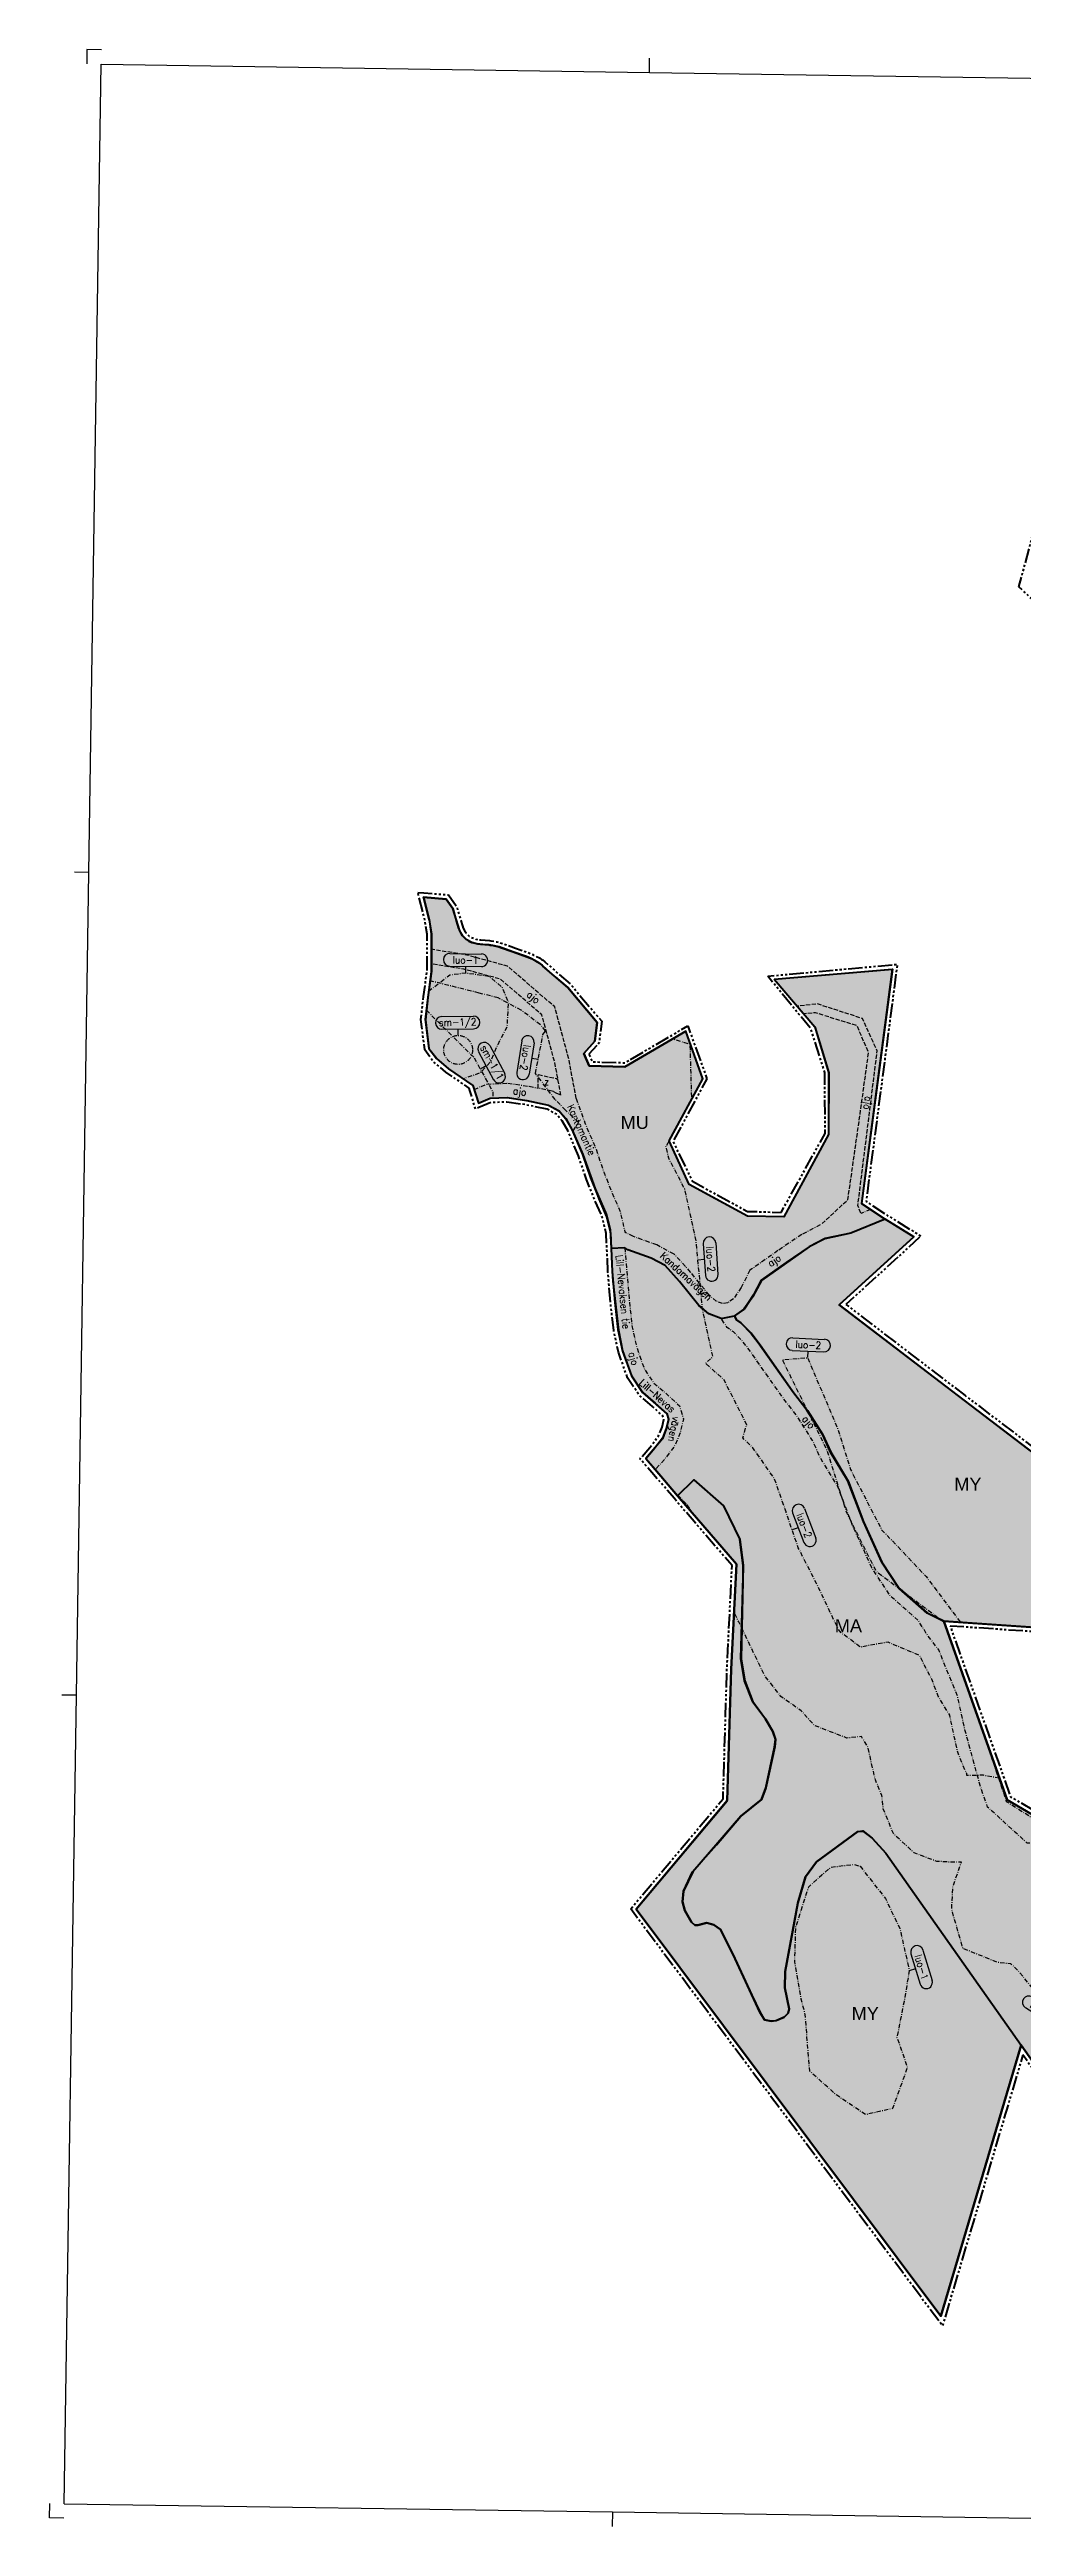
# Model space of a CAD drawing. Header units: metres. Extents: x 25522382 to 25525137, y 6684921 to 6686673.
# Drawn here: x 25522382 to 25523056, y 6684957 to 6686673 of the extents above; entities that cross this region are included whole.
import ezdxf
from ezdxf.enums import TextEntityAlignment as Align

# ---------------------------------------------------------------- set-up
doc = ezdxf.new("R2010")
doc.units = ezdxf.units.M
doc.header["$MEASUREMENT"] = 0
for name, pattern in [('AK_KAAVA-ALUE_3M', [20.5, 10, -1.5, 1.5, -1.5, 1.5, -1.5, 1.5, -1.5]), ('AK_OHJEELLINEN_RAJA', [4, 3, -1]), ('AK_RAKENNUSALA', [5.4, 3, -1, 0.4, -1])]:
    doc.linetypes.add(name, pattern=pattern)
for name, color, linetype, true_color in [('078_MA', 7, 'Continuous', 0xf5ec5a), ('079_MU', 7, 'Continuous', 0xa9dc92), ('080_MY', 7, 'Continuous', 0xa9dc92)]:
    doc.layers.add(name, color=color, linetype=linetype, true_color=true_color)
for name, color, linetype, lineweight in [('084_Kort_raja', 7, 'Continuous', 50), ('AK_KAAVA-ALUE_3M', 1, 'AK_KAAVA-ALUE_3M', 50), ('AK_KORTTELINRAJA', 250, 'Continuous', 40)]:
    doc.layers.add(name, color=color, linetype=linetype, lineweight=lineweight)
for name, color, linetype in [('AK_KAAVAMERKINTA', 250, 'Continuous'), ('AK_KADUNNIMI', 250, 'Continuous'), ('AK_OHJEELLINEN_RAJA', 250, 'AK_OHJEELLINEN_RAJA'), ('AK_OSA-ALUEEN_RAJA', 250, 'AK_RAKENNUSALA'), ('AK_RAAMI', 250, 'Continuous'), ('AK_RAAMI_TAITTOMERKKI', 3, 'Continuous'), ('AK_TONTINRAJA', 250, 'Continuous'), ('ALUEPLIN_MA', 7, 'Continuous'), ('ALUEPLIN_MU', 7, 'Continuous'), ('ALUEPLIN_MY', 7, 'Continuous'), ('täyttöMA', 7, 'Continuous'), ('täyttöMU', 7, 'Continuous')]:
    doc.layers.add(name, color=color, linetype=linetype)
doc.styles.add('a2000', font='arial.ttf')
doc.styles.add('ROMANS', font='ROMANS.shx', dxfattribs={"width": 0.9})

# ---------------------------------------------------------------- blocks, each defined once
blk = doc.blocks.new('RAAMI_5C6B')
at = {"layer": 'AK_RAAMI'}
for p, q in [((8.56, 564.89), (12.8, 844.84)), ((12.8, 844.84), (202.77, 841.96)), ((202.77, 841.96), (397.73, 839.01)), ((4.24, 279.95), (8.56, 564.89)), ((0, 0), (4.24, 279.95)), ((0, 0), (189.96, -2.88)), ((189.96, -2.88), (384.93, -5.83))]:
    blk.add_line(p, q, dxfattribs=at)
at = {"layer": 'AK_RAAMI_TAITTOMERKKI'}
for p, q in [((202.77, 841.96), (202.84, 846.96)), ((8.56, 564.89), (3.56, 564.97)), ((4.24, 279.95), (-0.76, 280.02)), ((189.96, -2.88), (189.89, -7.88))]:
    blk.add_line(p, q, dxfattribs=at)
for points in [[(12.88, 849.84), (7.88, 849.92), (7.8, 844.92)], [(-0.08, -5), (-5.07, -4.92), (-5, 0.08)]]:
    blk.add_lwpolyline(points, dxfattribs=at)
blk = doc.blocks.new('KAAVALUE_luo-1_E926')
for p, q in [((-11, 13.2), (11, 13.2)), ((-11, 4.5), (11, 4.5)), ((0, 4.5), (0, 0))]:
    blk.add_line(p, q)
for centre, start, end in [((-11, 8.9), 90, 270), ((11, 8.9), 270, 90)]:
    blk.add_arc(centre, 4.37, start, end)
at = {"style": 'ROMANS', "width": 0.9}
blk.add_attdef('KAAVA_TUNNUS', text='', height=5, dxfattribs=at).set_placement((0, 8.9), align=Align.MIDDLE)
blk = doc.blocks.new('KAAVALUE_luo-2')
at = {"layer": 'AK_KAAVAMERKINTA'}
for p, q in [((0, 0), (0, -4.5)), ((-11, -4.5), (11, -4.5)), ((-11, -13.2), (11, -13.2))]:
    blk.add_line(p, q, dxfattribs=at)
for centre, start, end in [((-11, -8.9), 90, 270), ((11, -8.9), 270, 90)]:
    blk.add_arc(centre, 4.37, start, end, dxfattribs=at)
at = {"layer": 'AK_KAAVAMERKINTA', "style": 'ROMANS', "width": 0.9}
blk.add_attdef('KAAVA_TUNNUS', text='', height=5, dxfattribs=at).set_placement((0, -8.9), align=Align.MIDDLE)
blk = doc.blocks.new('KAAVALUE_sm2-1_A199F')
for p, q in [((-1.2, 11.8), (9.2, -7.6)), ((4, 2.1), (0, 0)), ((6.5, 16), (16.9, -3.4))]:
    blk.add_line(p, q)
for centre, start, end in [((2.6, 13.9), 28.2398, 208.2398), ((13, -5.5), 208.2398, 28.2398)]:
    blk.add_arc(centre, 4.37, start, end)
at = {"style": 'ROMANS', "oblique": 360, "width": 0.9}
blk.add_attdef('KAAVA_TUNNUS', text='', height=5, rotation=299.108, dxfattribs=at).set_placement((7.8, 4.2), align=Align.MIDDLE)
blk = doc.blocks.new('KAAVALUE_sm2-2_A19B1')
for p, q in [((-11.2, 13.1), (10.8, 13.4)), ((-11.1, 4.4), (10.9, 4.6)), ((-0.1, 4.5), (0, 0))]:
    blk.add_line(p, q)
for centre, start, end in [((-11.1, 8.7), 90.6714, 270.6714), ((10.9, 9), 270.6714, 90.6714)]:
    blk.add_arc(centre, 4.37, start, end)
at = {"style": 'ROMANS', "oblique": 0, "width": 0.9}
blk.add_attdef('KAAVA_TUNNUS', text='', height=5, rotation=1.5396, dxfattribs=at).set_placement((-0.1, 8.9), align=Align.MIDDLE)
blk = doc.blocks.new('KT')
at = {"linetype": 'Continuous', "style": 'a2000', "width": 0.8, "flags": 1}
blk.add_attdef('ALA', (-0.7, -2.9), '', height=3, dxfattribs=at)
at = {"color": 0, "linetype": 'Continuous', "style": 'a2000'}
blk.add_attdef('KT', (-0.6, 0), '', height=6, dxfattribs=at)

msp = doc.modelspace()

# ---------------------------------------------------------------- hatches: boundary and pattern name
at = {"layer": 'täyttöMA', "true_color": 0xf5ec5a}
h = msp.add_hatch(color=41, dxfattribs=at)
h.dxf.hatch_style = 2
h.paths.add_polyline_path([(25522860.7, 6685558), (25522862.3, 6685614.4), (25522862.2, 6685622.5), (25522860.1, 6685640.6), (25522848.7, 6685663.9), (25522828.1, 6685681.8), (25522816.9, 6685670.8), (25522801.3, 6685688.9), (25522794.8, 6685696.5), (25522800, 6685702.4), (25522806.3, 6685710.8), (25522809, 6685717.4), (25522810.5, 6685723.7), (25522809.4, 6685727.7), (25522801.4, 6685734.9), (25522792.7, 6685742.4), (25522784.9, 6685753.8), (25522778.8, 6685771), (25522775.5, 6685785.9), (25522773.4, 6685804.6), (25522771.6, 6685826.1), (25522770.9, 6685842.1), (25522780.2, 6685842.5), (25522782.3, 6685841.2), (25522798.5, 6685835.3), (25522808.2, 6685830.2), (25522818.3, 6685819.2), (25522831.6, 6685802.6), (25522838.6, 6685796.8), (25522847, 6685793.6), (25522856.2, 6685795.4), (25522857.6, 6685792.7), (25522860.8, 6685790.5), (25522867.8, 6685783.4), (25522874.1, 6685775.1), (25522881.7, 6685764.2), (25522896.8, 6685742.9), (25522906.5, 6685730.1), (25522917.5, 6685713), (25522923.1, 6685700.5), (25522934.9, 6685681.1), (25522945.7, 6685652.9), (25522958.4, 6685624.8), (25522970.5, 6685606.6), (25522989.9, 6685589.6), (25523001.3, 6685583.9), (25523045.2, 6685460.3), (25523199.5, 6685369.6), (25523238.1, 6685320.2), (25523107.1, 6685216.3), (25523055, 6685290.2), (25522961.2, 6685423.3), (25522951.6, 6685433.6), (25522945.2, 6685438.7), (25522941.7, 6685438.2), (25522913.1, 6685417.3), (25522905.5, 6685406.8), (25522900.2, 6685388.8), (25522891.4, 6685341.4), (25522891.2, 6685330), (25522894.3, 6685315.4), (25522893.5, 6685312.4), (25522890.7, 6685309.7), (25522885, 6685307.2), (25522881.6, 6685306.9), (25522877.1, 6685307.8), (25522873.8, 6685313.2), (25522855.3, 6685353.1), (25522846.5, 6685370.5), (25522842, 6685373.7), (25522837, 6685375), (25522830.8, 6685373.3), (25522828.9, 6685373.3), (25522826.5, 6685375.4), (25522821.8, 6685383.5), (25522820.2, 6685389.5), (25522820.9, 6685396.9), (25522827.1, 6685410.4), (25522843.8, 6685429), (25522860.7, 6685448.9), (25522875, 6685460.4), (25522878, 6685468.5), (25522884.1, 6685496.7), (25522884.8, 6685502.2), (25522882.9, 6685507.6), (25522877.7, 6685516.1), (25522869, 6685528), (25522863.3, 6685542.7)])
at = {"layer": 'täyttöMU', "true_color": 0xa9dc92}
h = msp.add_hatch(color=81, dxfattribs=at)
h.dxf.hatch_style = 2
h.paths.add_polyline_path([(25522724.3, 6685942.1), (25522712.2, 6685944.6), (25522698.7, 6685946.6), (25522686.9, 6685946.1), (25522678.8, 6685942.8), (25522675.8, 6685952.3), (25522674.9, 6685955), (25522658.1, 6685966.6), (25522649.8, 6685973.6), (25522644.6, 6685980.7), (25522642, 6686000.7), (25522643.8, 6686016.2), (25522645.4, 6686027.5), (25522646.3, 6686034.1), (25522646.3, 6686039.2), (25522646.4, 6686049.3), (25522646.3, 6686059.9), (25522644.8, 6686069.6), (25522640.8, 6686085.3), (25522656.5, 6686084.1), (25522661.1, 6686077.6), (25522663.7, 6686068.4), (25522664.9, 6686064.5), (25522665.6, 6686062.7), (25522666.5, 6686060.9), (25522667.6, 6686059.2), (25522667.8, 6686058.9), (25522669.2, 6686057.4), (25522670.7, 6686056.1), (25522672.3, 6686055), (25522674.4, 6686054.1), (25522676.3, 6686053.5), (25522678.3, 6686053.1), (25522680.2, 6686052.8), (25522686.2, 6686052.3), (25522687, 6686052.2), (25522689, 6686051.9), (25522691, 6686051.5), (25522692.9, 6686051), (25522694.8, 6686050.4), (25522702.3, 6686047.7), (25522702.9, 6686047.5), (25522712.3, 6686044.2), (25522714.2, 6686043.4), (25522716, 6686042.6), (25522717.8, 6686041.7), (25522719.5, 6686040.7), (25522721.2, 6686039.6), (25522721.4, 6686039.4), (25522723, 6686038.2), (25522726.1, 6686035.6), (25522732, 6686030.3), (25522740.7, 6686022.9), (25522761.2, 6685998.6), (25522759.5, 6685985.6), (25522751.9, 6685977.2), (25522752, 6685977), (25522755.7, 6685968.5), (25522732.9, 6685959.8), (25522732.5, 6685950), (25522727.4, 6685941.4)])
h = msp.add_hatch(color=81, dxfattribs=at)
h.dxf.hatch_style = 2
h.paths.add_polyline_path([(25522727.4, 6685941.4), (25522730, 6685945.7), (25522732.5, 6685950), (25522732.9, 6685959.8), (25522755.7, 6685968.5), (25522780.2, 6685967.8), (25522822.5, 6685992.7), (25522834.4, 6685959.7), (25522811, 6685916.7), (25522824.9, 6685886.4), (25522843.2, 6685876.4), (25522865.2, 6685864.5), (25522890.6, 6685864.1), (25522921.5, 6685921), (25522921.4, 6685963.9), (25522911.9, 6685995.6), (25522883.9, 6686028.7), (25522965.6, 6686035.5), (25522944.3, 6685873.2), (25522960.8, 6685862.5), (25522937, 6685852.6), (25522918.9, 6685848.9), (25522908, 6685843.2), (25522874.8, 6685820.1), (25522869.1, 6685808.7), (25522862.7, 6685800.1), (25522856.2, 6685795.4), (25522847, 6685793.6), (25522838.5, 6685796.9), (25522831.5, 6685802.8), (25522818.2, 6685819.4), (25522808.1, 6685830.2), (25522798, 6685835.5), (25522782.1, 6685841.2), (25522780.2, 6685842.5), (25522770.9, 6685842.1), (25522770.3, 6685854.9), (25522767.7, 6685865.3), (25522761.3, 6685879.2), (25522756.6, 6685890.9), (25522751, 6685907.7), (25522744.3, 6685923.4), (25522739.4, 6685932.2), (25522734.5, 6685937.6)])
h = msp.add_hatch(color=81, dxfattribs=at)
h.dxf.hatch_style = 2
h.paths.add_polyline_path([(25523548.5, 6685610.4), (25523538.2, 6685573.5), (25523501.1, 6685531.9), (25523322.6, 6685535.4), (25523323.4, 6685583.1), (25523295.8, 6685593.2), (25523286.4, 6685601), (25523281.8, 6685599.7), (25523270.8, 6685584.9), (25523256.7, 6685582.1), (25523242.3, 6685544.8), (25523195.3, 6685563), (25523160.1, 6685592.7), (25523148.5, 6685629.6), (25523148.9, 6685661.8), (25523168.3, 6685687.4), (25523226.9, 6685714.1), (25523222.3, 6685739.3), (25523186.3, 6685736.3), (25523155.9, 6685748), (25523128.8, 6685775.2), (25523137.3, 6685804.2), (25523189, 6685847.2), (25523181.7, 6685854.3), (25523093.6, 6685780.5), (25523136.5, 6685726.2), (25523090.8, 6685679.5), (25522928.8, 6685803.1), (25522980.6, 6685850.2), (25522960.8, 6685862.4), (25522937, 6685852.6), (25522918.9, 6685848.8), (25522908.1, 6685843.2), (25522874.9, 6685820), (25522869, 6685808.9), (25522862.8, 6685800.1), (25522856.3, 6685795.4), (25522857.7, 6685792.6), (25522860.8, 6685790.5), (25522867.9, 6685783.3), (25522872.7, 6685776.9), (25522897.2, 6685742.4), (25522906.9, 6685729.8), (25522917.2, 6685713.5), (25522923, 6685700.9), (25522935.1, 6685680.9), (25522945.7, 6685652.7), (25522958.5, 6685624.9), (25522970.3, 6685606.9), (25522970.8, 6685606.3), (25522989.9, 6685589.7), (25523001.4, 6685583.9), (25523165.7, 6685572.6), (25523384.6, 6685460.8), (25523543.9, 6685450.9), (25523548.5, 6685610.4)])
h = msp.add_hatch(color=81, dxfattribs=at)
h.dxf.hatch_style = 2
h.paths.add_polyline_path([(25522894.3, 6685315.4), (25522891.2, 6685330), (25522891.4, 6685341.4), (25522900.2, 6685388.8), (25522905.5, 6685406.8), (25522913.1, 6685417.3), (25522941.7, 6685438.2), (25522945.2, 6685438.7), (25522951.6, 6685433.6), (25522961.2, 6685423.3), (25523055, 6685290.2), (25522999.2, 6685102.5), (25522788.2, 6685384.5), (25522851.3, 6685459.6), (25522854.1, 6685550.7), (25522857.7, 6685623.5), (25522816.9, 6685670.8), (25522828.1, 6685681.8), (25522848.7, 6685663.9), (25522860.1, 6685640.6), (25522862.2, 6685622.5), (25522862.3, 6685614.4), (25522860.7, 6685558), (25522863.3, 6685542.7), (25522869, 6685528), (25522877.7, 6685516.1), (25522882.9, 6685507.6), (25522884.8, 6685502.2), (25522884.1, 6685496.7), (25522878, 6685468.5), (25522875, 6685460.4), (25522860.7, 6685448.9), (25522843.8, 6685429), (25522827.1, 6685410.4), (25522820.9, 6685396.9), (25522820.2, 6685389.5), (25522821.8, 6685383.5), (25522826.5, 6685375.4), (25522828.9, 6685373.3), (25522830.8, 6685373.3), (25522837, 6685375), (25522842, 6685373.7), (25522846.5, 6685370.5), (25522855.3, 6685353.1), (25522873.8, 6685313.2), (25522877.1, 6685307.8), (25522881.6, 6685306.9), (25522885, 6685307.2), (25522890.7, 6685309.7), (25522893.5, 6685312.4)])

# ---------------------------------------------------------------- linework, layer by layer
at = {"layer": '084_Kort_raja'}
for points in [[(25522883.9, 6686028.7), (25522912, 6685995.6), (25522921.6, 6685963.8), (25522921.5, 6685921), (25522890.6, 6685864.1), (25522865.2, 6685864.5), (25522824.9, 6685886.3), (25522811, 6685916.7), (25522834.4, 6685959.7), (25522822.5, 6685992.7), (25522780.2, 6685967.8), (25522755.7, 6685968.5), (25522751.9, 6685977.2), (25522759.5, 6685985.6), (25522761.2, 6685998.6), (25522740.7, 6686022.9), (25522723.6, 6686037.7), (25522721.3, 6686039.5), (25522719.6, 6686040.7), (25522715.3, 6686042.9), (25522712.2, 6686044.3), (25522702.7, 6686047.6), (25522693.3, 6686050.9), (25522688.9, 6686051.9), (25522686.3, 6686052.4), (25522681.9, 6686052.6), (25522677.8, 6686053.1), (25522674.4, 6686054.1), (25522670.4, 6686056.2), (25522667.9, 6686058.6), (25522665.9, 6686062.2), (25522661.1, 6686077.6), (25522656.5, 6686084.1), (25522640.9, 6686085.3), (25522644.8, 6686069.9), (25522646.2, 6686060.1), (25522646.2, 6686033.8), (25522643.8, 6686015.9), (25522642.1, 6686000.5), (25522644.6, 6685980.7), (25522650, 6685973.6), (25522658.2, 6685966.5), (25522674.9, 6685955), (25522678.9, 6685942.8), (25522686.9, 6685946.1), (25522699, 6685946.6), (25522712.3, 6685944.6), (25522727.5, 6685941.4), (25522734.5, 6685937.5), (25522739.4, 6685932.2), (25522744, 6685923.5), (25522751.2, 6685907.1), (25522759.8, 6685883.5), (25522767.5, 6685865.3), (25522770.2, 6685855), (25522770.9, 6685842.1), (25522771.4, 6685831.2), (25522771.5, 6685826.3), (25522772.1, 6685819.5), (25522775.9, 6685785.4), (25522778.8, 6685771.1), (25522784.9, 6685753.8), (25522792.6, 6685742.4), (25522809.5, 6685727.6), (25522810.5, 6685723.8), (25522808.9, 6685717.1), (25522806.4, 6685710.3), (25522794.8, 6685696.6), (25522816.9, 6685670.8), (25522857.7, 6685623.5), (25522854.1, 6685550.7), (25522851.3, 6685459.7), (25522788.2, 6685384.5), (25522999.3, 6685102.5), (25523055, 6685290.3), (25523107.1, 6685216.3)], [(25522883.9, 6686028.7), (25522965.6, 6686035.5), (25522944.3, 6685873.2), (25522960.7, 6685862.5)], [(25523090.8, 6685679.5), (25522928.8, 6685803.1), (25522980.6, 6685850.2), (25522960.8, 6685862.4), (25522937, 6685852.6), (25522918.9, 6685848.8), (25522908.1, 6685843.2), (25522874.9, 6685820), (25522869, 6685808.9), (25522862.8, 6685800.1), (25522856.3, 6685795.4), (25522857.7, 6685792.6), (25522860.8, 6685790.5), (25522867.9, 6685783.3), (25522872.7, 6685776.9), (25522897.2, 6685742.4), (25522906.9, 6685729.8), (25522917.2, 6685713.5), (25522923, 6685700.9), (25522935.1, 6685680.9), (25522945.7, 6685652.7), (25522958.5, 6685624.9), (25522970.3, 6685606.9), (25522970.8, 6685606.3), (25522989.9, 6685589.7), (25523001.4, 6685583.9), (25523165.7, 6685572.6)], [(25522816.9, 6685670.8), (25522828.1, 6685681.8), (25522848.7, 6685663.9), (25522860.1, 6685640.6), (25522862.2, 6685622.7), (25522861, 6685557.9), (25522863.5, 6685542.6), (25522869, 6685528), (25522877.7, 6685516.2), (25522882.9, 6685507.6), (25522884.8, 6685502.1), (25522884.2, 6685496.8), (25522878, 6685468.5), (25522875, 6685460.4), (25522860.7, 6685448.9), (25522827.4, 6685410.4), (25522821, 6685396.9), (25522820.2, 6685389.5), (25522821.8, 6685383.5), (25522826.5, 6685375.5), (25522828.9, 6685373.4), (25522830.9, 6685373.3), (25522837.1, 6685375), (25522842, 6685373.7), (25522846.5, 6685370.5), (25522855.2, 6685353.4), (25522868.4, 6685325), (25522874, 6685312.9), (25522877.1, 6685307.8), (25522881.6, 6685306.9), (25522885.1, 6685307.3), (25522890.7, 6685309.7), (25522893.5, 6685312.4), (25522894.3, 6685315.4), (25522891.2, 6685330), (25522891.4, 6685341.4), (25522900.2, 6685388.7), (25522905.6, 6685406.9), (25522913.2, 6685417.3), (25522941.7, 6685438.2), (25522945.2, 6685438.6), (25522951.6, 6685433.6), (25522961.2, 6685423.3), (25523055, 6685290.3)], [(25523199.5, 6685369.6), (25523045.2, 6685460.2), (25523001.4, 6685583.9)]]:
    msp.add_lwpolyline(points, dxfattribs=at)
at = {"layer": 'AK_KAAVA-ALUE_3M', "color": 1, "lineweight": 50, "flags": 128}
msp.add_lwpolyline([(25522636.9, 6686088.6), (25522636.9, 6686088.6), (25522641.1, 6686088.3), (25522658.1, 6686087), (25522663.8, 6686078.9), (25522666.6, 6686069.2), (25522667.8, 6686065.5), (25522668.4, 6686063.9), (25522669.1, 6686062.4), (25522670.1, 6686060.9), (25522670.1, 6686060.8), (25522671.3, 6686059.6), (25522672.5, 6686058.5), (25522673.8, 6686057.6), (25522675.5, 6686056.9), (25522677, 6686056.4), (25522678.7, 6686056), (25522680.6, 6686055.8), (25522686.5, 6686055.3), (25522687.4, 6686055.2), (25522689.6, 6686054.9), (25522691.7, 6686054.4), (25522693.7, 6686053.9), (25522695.8, 6686053.3), (25522703.4, 6686050.5), (25522703.9, 6686050.3), (25522713.4, 6686047), (25522715.4, 6686046.2), (25522717.3, 6686045.3), (25522719.2, 6686044.3), (25522721.1, 6686043.3), (25522722.9, 6686042.1), (25522723.2, 6686041.9), (25522724.9, 6686040.6), (25522728.1, 6686037.9), (25522734, 6686032.6), (25522742.8, 6686025), (25522764.3, 6685999.5), (25522762.4, 6685984.3), (25522755.4, 6685976.6), (25522757.7, 6685971.4), (25522780.3, 6685970.7), (25522823.9, 6685996.2), (25522837.2, 6685959.7), (25522813.7, 6685916.2), (25522827.1, 6685888.6), (25522865.2, 6685867.8), (25522888.6, 6685867.1), (25522919.1, 6685921.7), (25522918.9, 6685963.9), (25522909.2, 6685994.3), (25522879.3, 6686030.7), (25522969.1, 6686038.9), (25522947.5, 6685874.7), (25522952.2, 6685871.6), (25522962.4, 6685865), (25522966.9, 6685862.1), (25522985.5, 6685850.7), (25522933.5, 6685803.3), (25523016.2, 6685740.2), (25523090.5, 6685683.5), (25523132.5, 6685726.5), (25523089.4, 6685780.9), (25523144.3, 6685827), (25523219.7, 6685889.5), (25523227.3, 6685895.8), (25523339.8, 6685990.4), (25523335.3, 6686077.1), (25523331.5, 6686152.2), (25523270.7, 6686243.4), (25523270.7, 6686243.4), (25523216.4, 6686213), (25523146.4, 6686213.4), (25523053.4, 6686300.4), (25523074.7, 6686379.7), (25523167.5, 6686424.4), (25523243.6, 6686471.6), (25523330, 6686464.3), (25523477.8, 6686259.3), (25523587.3, 6686292.8), (25523741.6, 6686414), (25523766.5, 6686406.7), (25523819.5, 6686476.4), (25523827.6, 6686487.2), (25523840.1, 6686476.1), (25523884.3, 6686470.4), (25523913.8, 6686465.6), (25523918.7, 6686463.3), (25523964.3, 6686440.9), (25524005.2, 6686431.6), (25524047.2, 6686429.4), (25524097.9, 6686410.8), (25524169.9, 6686383.7), (25524222.4, 6686396.8), (25524245.2, 6686394.3), (25524192.6, 6686261.6), (25524189.9, 6686254.7), (25524166.8, 6686196.4), (25524159.9, 6686178.9), (25524145.8, 6686143.5), (25524137.9, 6686123.5), (25524136.9, 6686121), (25524190.7, 6686087.4), (25524131.1, 6685970.5), (25524061, 6685974.8), (25523921.2, 6685983.3), (25523823.5, 6685989.2), (25523816.4, 6685989.6), (25523771.1, 6685992.3), (25523761.6, 6685981), (25523698.8, 6685905.9), (25523673.1, 6685875.1), (25523555, 6685733.7), (25523546.8, 6685447.7), (25523383.8, 6685457.8), (25523164.9, 6685569.7), (25523017.3, 6685579.8), (25523005.7, 6685580.6), (25523047.6, 6685462.3), (25523201.5, 6685371.8), (25523242.3, 6685319.7), (25523106.5, 6685212), (25523056.1, 6685283.5), (25523000.4, 6685095.9), (25522784.4, 6685384.6), (25522848.4, 6685460.8), (25522851.1, 6685550.8), (25522854.6, 6685622.4), (25522814.7, 6685668.8), (25522799.1, 6685686.9), (25522792.5, 6685694.5), (25522790.8, 6685696.5), (25522797.7, 6685704.3), (25522803.7, 6685712.3), (25522806.2, 6685718.3), (25522807.4, 6685723.7), (25522806.7, 6685726), (25522799.4, 6685732.7), (25522790.4, 6685740.4), (25522782.2, 6685752.4), (25522775.9, 6685770.2), (25522772.6, 6685785.4), (25522770.4, 6685804.3), (25522768.6, 6685825.9), (25522767.9, 6685842), (25522767.4, 6685852.5), (25522764.9, 6685863.2), (25522759.6, 6685875.4), (25522758.6, 6685878), (25522753.7, 6685889.9), (25522748.2, 6685906.2), (25522741, 6685923.3), (25522736.9, 6685930.5), (25522732.9, 6685935.1), (25522726.4, 6685938.6), (25522711.7, 6685941.6), (25522698.5, 6685943.5), (25522687.6, 6685943.1), (25522679.2, 6685939.7), (25522676.9, 6685938.7), (25522672.9, 6685951.4), (25522672.4, 6685953.1), (25522656.3, 6685964.3), (25522647.6, 6685971.6), (25522641.7, 6685979.6), (25522639, 6686000.6), (25522640.8, 6686016.6), (25522642.4, 6686028), (25522643.3, 6686034.4), (25522643.3, 6686039.2), (25522643.4, 6686049.3), (25522643.3, 6686059.7), (25522641.9, 6686069), (25522636.9, 6686088.6), (25522636.9, 6686088.6)], dxfattribs=at)
at = {"layer": 'AK_KORTTELINRAJA'}
for points in [[(25522644.8, 6686069.6), (25522640.8, 6686085.3), (25522656.5, 6686084.1), (25522661.1, 6686077.6), (25522663.7, 6686068.4), (25522664.9, 6686064.5), (25522665.6, 6686062.7), (25522666.5, 6686060.9), (25522667.6, 6686059.2), (25522667.8, 6686058.9), (25522669.2, 6686057.4), (25522670.7, 6686056.1), (25522672.3, 6686055), (25522674.4, 6686054.1), (25522676.3, 6686053.5), (25522678.3, 6686053.1), (25522680.2, 6686052.8), (25522686.2, 6686052.3), (25522687, 6686052.2), (25522689, 6686051.9), (25522691, 6686051.5), (25522692.9, 6686051), (25522694.8, 6686050.4), (25522702.3, 6686047.7), (25522702.9, 6686047.5), (25522712.3, 6686044.2), (25522714.2, 6686043.4), (25522716, 6686042.6), (25522717.8, 6686041.7), (25522719.5, 6686040.7), (25522721.2, 6686039.6), (25522721.4, 6686039.4), (25522723, 6686038.2), (25522726.1, 6686035.6), (25522732, 6686030.3), (25522740.7, 6686022.9), (25522761.2, 6685998.6), (25522759.5, 6685985.6), (25522751.9, 6685977.2), (25522755.7, 6685968.5), (25522780.2, 6685967.8), (25522822.5, 6685992.7)], [(25522644.8, 6686069.6), (25522646.3, 6686059.9), (25522646.4, 6686049.3), (25522646.3, 6686039.2), (25522646.3, 6686034.1), (25522645.4, 6686027.5), (25522643.8, 6686016.2), (25522642, 6686000.7), (25522644.6, 6685980.7), (25522649.8, 6685973.6), (25522658.1, 6685966.6), (25522674.9, 6685955), (25522678.8, 6685942.8), (25522686.9, 6685946.1), (25522698.7, 6685946.6), (25522712.2, 6685944.6), (25522727.4, 6685941.4), (25522734.8, 6685937.5), (25522739.3, 6685932.2), (25522743.7, 6685924.6), (25522751, 6685907.2), (25522756.5, 6685891), (25522761.4, 6685879.1), (25522762.4, 6685876.5), (25522767.7, 6685864.1), (25522770.4, 6685853), (25522770.9, 6685842.1)], [(25522883.9, 6686028.7), (25522911.9, 6685995.6), (25522921.4, 6685963.9), (25522921.5, 6685921), (25522890.6, 6685864.1), (25522865.2, 6685864.5), (25522843.2, 6685876.4), (25522824.9, 6685886.4), (25522811, 6685916.7), (25522834.4, 6685959.7), (25522822.5, 6685992.7)], [(25522883.9, 6686028.7), (25522965.7, 6686035.6), (25522944.3, 6685873.2), (25522950.6, 6685869.1)], [(25522950.6, 6685869.1), (25522960.8, 6685862.5)], [(25522960.8, 6685862.5), (25522937, 6685852.6), (25522919.1, 6685848.9), (25522908, 6685843.2), (25522892.1, 6685832.4), (25522874.8, 6685820.2), (25522869.5, 6685810), (25522862.9, 6685800.1), (25522856.2, 6685795.4)], [(25522960.8, 6685862.5), (25522965.3, 6685859.6), (25522980.5, 6685850.2), (25522928.8, 6685803.1), (25523014.4, 6685737.8), (25523090.8, 6685679.5)], [(25522780.2, 6685842.5), (25522770.9, 6685842.1)], [(25522770.9, 6685842.1), (25522771.6, 6685826.1), (25522773.4, 6685804.6), (25522775.5, 6685785.9), (25522778.8, 6685771), (25522784.9, 6685753.8), (25522792.7, 6685742.4), (25522801.4, 6685734.9), (25522809.4, 6685727.7), (25522810.5, 6685723.7), (25522809, 6685717.4), (25522806.3, 6685710.8), (25522800, 6685702.4), (25522794.8, 6685696.5)], [(25522847, 6685793.6), (25522838.6, 6685796.8), (25522831.6, 6685802.6), (25522818.3, 6685819.2), (25522808.2, 6685830.2), (25522798.5, 6685835.3), (25522782.3, 6685841.2), (25522780.2, 6685842.5)], [(25522847, 6685793.6), (25522856.2, 6685795.4)], [(25522989.9, 6685589.6), (25522970.5, 6685606.6), (25522958.4, 6685624.8), (25522945.7, 6685652.9), (25522934.9, 6685681.1), (25522923.1, 6685700.5), (25522917.5, 6685713), (25522906.5, 6685730.1), (25522896.8, 6685742.9), (25522881.7, 6685764.2), (25522874.1, 6685775.1), (25522867.8, 6685783.4), (25522860.8, 6685790.5), (25522857.6, 6685792.7), (25522856.2, 6685795.4)], [(25522801.3, 6685688.9), (25522794.8, 6685696.5)], [(25522816.9, 6685670.8), (25522801.3, 6685688.9)], [(25522816.9, 6685670.8), (25522828.1, 6685681.8), (25522848.7, 6685663.9), (25522860.1, 6685640.6)], [(25523055, 6685290.2), (25522999.2, 6685102.5), (25522788.2, 6685384.5), (25522851.3, 6685459.6), (25522854.1, 6685550.7), (25522857.7, 6685623.5), (25522816.9, 6685670.8)], [(25522941.7, 6685438.2), (25522913.1, 6685417.3), (25522905.5, 6685406.8), (25522900.2, 6685388.8), (25522891.4, 6685341.4), (25522891.2, 6685330), (25522894.3, 6685315.4), (25522893.5, 6685312.4), (25522890.7, 6685309.7), (25522885, 6685307.2), (25522881.6, 6685306.9), (25522877.1, 6685307.8), (25522873.8, 6685313.2), (25522855.3, 6685353.1), (25522846.5, 6685370.5), (25522842, 6685373.7), (25522837, 6685375), (25522830.8, 6685373.3), (25522828.9, 6685373.3), (25522826.5, 6685375.4), (25522821.8, 6685383.5), (25522820.2, 6685389.5), (25522820.9, 6685396.9), (25522827.1, 6685410.4), (25522843.8, 6685429), (25522860.7, 6685448.9), (25522875, 6685460.4), (25522878, 6685468.5), (25522884.1, 6685496.7), (25522884.8, 6685502.2), (25522882.9, 6685507.6), (25522877.7, 6685516.1), (25522869, 6685528), (25522863.3, 6685542.7), (25522860.7, 6685558), (25522862.3, 6685614.4), (25522862.2, 6685622.5), (25522860.1, 6685640.6)], [(25523001.3, 6685583.9), (25522989.9, 6685589.6)], [(25523017.5, 6685582.8), (25523001.3, 6685583.9)], [(25523001.3, 6685583.9), (25523045.2, 6685460.3), (25523199.5, 6685369.6), (25523238.1, 6685320.2), (25523107.1, 6685216.3), (25523055, 6685290.2)], [(25523165.7, 6685572.6), (25523017.5, 6685582.8)], [(25522941.7, 6685438.2), (25522945.2, 6685438.7), (25522951.6, 6685433.6)], [(25522951.6, 6685433.6), (25522961.2, 6685423.3), (25523055, 6685290.2)]]:
    msp.add_lwpolyline(points, dxfattribs=at)
at = {"layer": 'AK_OHJEELLINEN_RAJA', "color": 7, "flags": 128}
for points in [[(25522736, 6685948.2), (25522731.8, 6685970.8), (25522722.8, 6686003.9), (25522694.2, 6686028.6), (25522668.8, 6686035.5), (25522646.3, 6686039.2)], [(25522746.6, 6685946), (25522741.6, 6685973), (25522731.7, 6686009.5), (25522699, 6686037.6), (25522670.9, 6686045.3), (25522646.4, 6686049.3)], [(25522943.9, 6685866.6), (25522941.8, 6685871.8), (25522955.2, 6685978.9), (25522945, 6686001.3), (25522913.6, 6686011.5), (25522899.9, 6686009.9), (25522899.8, 6686009.8)], [(25522917, 6685859.3), (25522934.9, 6685875.9), (25522944.1, 6685940.6), (25522949.2, 6685977.7), (25522941.3, 6685996.3), (25522912.5, 6686005.3), (25522904.2, 6686004.7), (25522904, 6686004.5)]]:
    msp.add_lwpolyline(points, dxfattribs=at)
at = {"layer": 'AK_OHJEELLINEN_RAJA'}
msp.add_lwpolyline([(25522720.2, 6685953.1), (25522720.4, 6685962.5), (25522732.9, 6685959.8), (25522734, 6685959.1)], dxfattribs=at)
at = {"layer": 'AK_OSA-ALUEEN_RAJA', "flags": 128}
for points in [[(25522644.3, 6686020.2), (25522655.6, 6686029), (25522659, 6686031.6), (25522669.8, 6686033), (25522685.9, 6686030.8), (25522695.4, 6686022.9), (25522699.5, 6686012.5), (25522698.6, 6685995.6), (25522692.2, 6685983.2), (25522687.2, 6685971.4), (25522679.8, 6685963.6), (25522668.3, 6685959.6)], [(25523039.9, 6685475.2), (25523028.8, 6685477.2), (25523017.3, 6685477.1), (25523017.2, 6685478.3), (25523011.2, 6685492.5), (25523008.8, 6685503.1), (25523005.5, 6685518.8), (25522997.5, 6685531.9), (25522993, 6685543.8), (25522984.4, 6685560.3), (25522962.7, 6685569.4), (25522944.3, 6685566.1), (25522943.5, 6685565.7), (25522943.2, 6685566.1), (25522935.5, 6685572.1), (25522930.3, 6685575.7), (25522928.3, 6685578.3), (25522913.1, 6685610.1), (25522900.5, 6685634.7), (25522892, 6685659.6), (25522884, 6685682.7), (25522869, 6685704), (25522862, 6685711), (25522864.8, 6685720), (25522848.9, 6685751.3), (25522836.2, 6685762.5), (25522841.3, 6685767.2), (25522834.2, 6685799.7), (25522832.2, 6685820.9), (25522829.7, 6685847.3), (25522821.8, 6685883.3), (25522810.7, 6685904.6), (25522808.8, 6685912.9), (25522810.3, 6685915.3), (25522826.7, 6685945.5), (25522825.6, 6685983.3), (25522813.4, 6685987.3)], [(25522746.6, 6685946), (25522752.6, 6685929.1), (25522760.4, 6685910.8), (25522765.9, 6685894.5), (25522771.6, 6685880.4), (25522777.2, 6685867.3), (25522780.4, 6685853.3)], [(25523001.6, 6685583.1), (25522954.7, 6685618.2), (25522934.1, 6685659), (25522920.4, 6685702.6), (25522889.5, 6685765), (25522907, 6685766.5), (25522907, 6685766.5), (25522927.9, 6685716.9), (25522936.7, 6685689), (25522958.2, 6685647.4), (25522989.1, 6685614.8), (25523012.9, 6685583.1)], [(25523166.7, 6685263.6), (25523164.2, 6685264.5), (25523155.6, 6685270.8), (25523148.7, 6685280.1), (25523145.2, 6685289.4), (25523144.8, 6685292.6), (25523135.5, 6685293.5), (25523114.4, 6685303.4), (25523109.5, 6685315.3), (25523104.8, 6685315.2), (25523084.8, 6685314.7), (25523063.7, 6685328.6), (25523054.1, 6685340.5), (25523049.7, 6685345.1), (25523047.8, 6685346.5), (25523047.4, 6685346.6), (25523038.4, 6685347.6), (25523014.6, 6685357.3), (25523006.8, 6685384.4), (25523007.7, 6685400.3), (25523013.2, 6685416), (25523013.6, 6685417.1), (25523006.8, 6685417), (25522996.4, 6685417.6), (25522980.7, 6685423.5), (25522966.4, 6685436.8), (25522959.4, 6685453.9), (25522958.4, 6685463.3), (25522953.9, 6685474.1), (25522950.2, 6685490.3), (25522948.9, 6685496.4), (25522944.3, 6685504), (25522934.1, 6685503), (25522911.9, 6685511.6), (25522902.5, 6685521.8), (25522899.9, 6685523.7), (25522888.5, 6685531.7), (25522877, 6685546.6), (25522859.3, 6685583.5), (25522856, 6685589.9)], [(25523231.2, 6685329), (25523178.5, 6685381), (25523088.1, 6685431.1), (25523044.9, 6685458.9), (25523030, 6685503.1)]]:
    msp.add_lwpolyline(points, dxfattribs=at)
at = {"layer": 'AK_OSA-ALUEEN_RAJA'}
for points in [[(25522745.2, 6685921), (25522744.6, 6685923.5), (25522748.3, 6685929.3), (25522739.2, 6685937.9), (25522732.1, 6685945.2), (25522718.4, 6685963.3), (25522723.6, 6685990.2), (25522725.4, 6685992.8), (25522721.8, 6685997), (25522708.5, 6686007.2), (25522692.5, 6686015.7), (25522679.3, 6686019), (25522645.4, 6686027.5)], [(25522642.8, 6686007.1), (25522675.9, 6685974.2), (25522688.8, 6685950.5), (25522689, 6685946.2)], [(25522915.7, 6685858.4), (25522902.9, 6685851.8), (25522886.4, 6685840.6), (25522867, 6685827), (25522860.9, 6685815.1), (25522855.6, 6685807.2), (25522851.6, 6685804.4), (25522848.1, 6685803.9), (25522843.7, 6685805.5), (25522838.8, 6685809.7), (25522825.9, 6685825.7), (25522814.4, 6685838.2), (25522802.6, 6685844.5), (25522786.3, 6685850.4), (25522780.4, 6685853.3)], [(25522828.1, 6685657.8), (25522822.9, 6685665.3), (25522814.2, 6685673.9)]]:
    msp.add_lwpolyline(points, dxfattribs=at)
at = {"layer": 'AK_OSA-ALUEEN_RAJA', "color": 7}
for points in [[(25522675.8, 6685952.3), (25522684.8, 6685956), (25522699.2, 6685956.6), (25522714, 6685954.4), (25522720.2, 6685953.1)], [(25522730.8, 6685950.9), (25522720.2, 6685953.1)], [(25522730.8, 6685950.9), (25522732.5, 6685950), (25522736, 6685948.2)]]:
    msp.add_lwpolyline(points, dxfattribs=at)
at = {"layer": 'AK_OSA-ALUEEN_RAJA', "color": 6}
msp.add_lwpolyline([(25522950.6, 6685869.1), (25522943.8, 6685866.2)], dxfattribs=at)
at = {"layer": 'AK_OSA-ALUEEN_RAJA', "color": 7, "flags": 128}
for points in [[(25522780.2, 6685842.5), (25522783.4, 6685805.6), (25522785.4, 6685787.6), (25522788.5, 6685773.8), (25522793.9, 6685758.4), (25522800.2, 6685749.1), (25522808, 6685742.4), (25522818.2, 6685733.2), (25522820.9, 6685724), (25522818.6, 6685714.3), (25522815.1, 6685705.8), (25522807.8, 6685696), (25522801.3, 6685688.9)], [(25523229.9, 6685314.5), (25523216.1, 6685333.3), (25523192.9, 6685359.7), (25523178.4, 6685371.1), (25523158.3, 6685383.7), (25523140.6, 6685394), (25523126.6, 6685399.7), (25523113.9, 6685410.2), (25523083.3, 6685427.9), (25523059, 6685430.3), (25523031.7, 6685455.2), (25523026.7, 6685469.5), (25523016, 6685508.7), (25523010.8, 6685532.3), (25522997.8, 6685564), (25522989.6, 6685574.9), (25522983.7, 6685584.4), (25522964.4, 6685601.3), (25522951.4, 6685621), (25522938.3, 6685649.8), (25522927.7, 6685677.6), (25522916, 6685696.7), (25522910.4, 6685709.1), (25522900, 6685725.5), (25522890.3, 6685738.1), (25522875.1, 6685759.6), (25522867.6, 6685770.4), (25522861.7, 6685778.1), (25522855.6, 6685784.3), (25522851.3, 6685787.3), (25522847, 6685793.6)]]:
    msp.add_lwpolyline(points, dxfattribs=at)
at = {"layer": 'AK_OSA-ALUEEN_RAJA', "flags": 128}
msp.add_lwpolyline([(25522943.4, 6685414.2), (25522960.9, 6685391.8), (25522970.9, 6685371.1), (25522977.4, 6685341.8), (25522973.8, 6685320.6), (25522968.9, 6685295.7), (25522976.1, 6685274.8), (25522965.8, 6685246.4), (25522947.2, 6685242.1), (25522927.1, 6685255.6), (25522908.4, 6685272.3), (25522905.3, 6685311.5), (25522902.6, 6685322.2), (25522898.1, 6685348.3), (25522898.8, 6685372.2), (25522907.8, 6685400), (25522916.9, 6685408.3), (25522923.3, 6685413.6), (25522939.1, 6685415.5), (25522943.4, 6685414.2)], close=True, dxfattribs=at)
at = {"layer": 'AK_OSA-ALUEEN_RAJA'}
msp.add_circle((25522664.8, 6685979.6), 10, dxfattribs=at)
at = {"layer": 'AK_TONTINRAJA'}
msp.add_lwpolyline([(25522834.4, 6685959.7), (25522834.4, 6685959.7)], dxfattribs=at)
at = {"layer": 'ALUEPLIN_MA'}
msp.add_lwpolyline([(25523107.1, 6685216.3), (25523055, 6685290.2), (25522961.2, 6685423.3), (25522951.6, 6685433.6), (25522945.2, 6685438.7), (25522941.7, 6685438.2), (25522913.1, 6685417.3), (25522905.5, 6685406.8), (25522900.2, 6685388.8), (25522891.4, 6685341.4), (25522891.2, 6685330), (25522894.3, 6685315.4), (25522893.5, 6685312.4), (25522890.7, 6685309.7), (25522885, 6685307.2), (25522881.6, 6685306.9), (25522877.1, 6685307.8), (25522873.8, 6685313.2), (25522855.3, 6685353.1), (25522846.5, 6685370.5), (25522842, 6685373.7), (25522837, 6685375), (25522830.8, 6685373.3), (25522828.9, 6685373.3), (25522826.5, 6685375.4), (25522821.8, 6685383.5), (25522820.2, 6685389.5), (25522820.9, 6685396.9), (25522827.1, 6685410.4), (25522843.8, 6685429), (25522860.7, 6685448.9), (25522875, 6685460.4), (25522878, 6685468.5), (25522884.1, 6685496.7), (25522884.8, 6685502.2), (25522882.9, 6685507.6), (25522877.7, 6685516.1), (25522869, 6685528), (25522863.3, 6685542.7), (25522860.7, 6685558), (25522862.3, 6685614.4), (25522862.2, 6685622.5), (25522860.1, 6685640.6), (25522848.7, 6685663.9), (25522828.1, 6685681.8), (25522816.9, 6685670.8), (25522801.3, 6685688.9), (25522794.8, 6685696.5), (25522800, 6685702.4), (25522806.3, 6685710.8), (25522809, 6685717.4), (25522810.5, 6685723.7), (25522809.4, 6685727.7), (25522801.4, 6685734.9), (25522792.7, 6685742.4), (25522784.9, 6685753.8), (25522778.8, 6685771), (25522775.5, 6685785.9), (25522773.4, 6685804.6), (25522771.6, 6685826.1), (25522770.9, 6685842.1), (25522780.2, 6685842.5), (25522782.3, 6685841.2), (25522798.5, 6685835.3), (25522808.2, 6685830.2), (25522818.3, 6685819.2), (25522831.6, 6685802.6), (25522838.6, 6685796.8), (25522847, 6685793.6), (25522856.2, 6685795.4), (25522857.6, 6685792.7), (25522860.8, 6685790.5), (25522867.8, 6685783.4), (25522874.1, 6685775.1), (25522881.7, 6685764.2), (25522896.8, 6685742.9), (25522906.5, 6685730.1), (25522917.5, 6685713), (25522923.1, 6685700.5), (25522934.9, 6685681.1), (25522945.7, 6685652.9), (25522958.4, 6685624.8), (25522970.5, 6685606.6), (25522989.9, 6685589.6), (25523001.3, 6685583.9), (25523045.2, 6685460.3), (25523199.5, 6685369.6)], dxfattribs=at)
at = {"layer": 'ALUEPLIN_MU'}
for points in [[(25522724.3, 6685942.1), (25522712.2, 6685944.6), (25522698.7, 6685946.6), (25522686.9, 6685946.1), (25522678.8, 6685942.8), (25522675.8, 6685952.3), (25522674.9, 6685955), (25522658.1, 6685966.6), (25522649.8, 6685973.6), (25522644.6, 6685980.7), (25522642, 6686000.7), (25522643.8, 6686016.2), (25522645.4, 6686027.5), (25522646.3, 6686034.1), (25522646.3, 6686039.2), (25522646.4, 6686049.3), (25522646.3, 6686059.9), (25522644.8, 6686069.6), (25522640.8, 6686085.3), (25522656.5, 6686084.1), (25522661.1, 6686077.6), (25522663.7, 6686068.4), (25522664.9, 6686064.5), (25522665.6, 6686062.7), (25522666.5, 6686060.9), (25522667.6, 6686059.2), (25522667.8, 6686058.9), (25522669.2, 6686057.4), (25522670.7, 6686056.1), (25522672.3, 6686055), (25522674.4, 6686054.1), (25522676.3, 6686053.5), (25522678.3, 6686053.1), (25522680.2, 6686052.8), (25522686.2, 6686052.3), (25522687, 6686052.2), (25522689, 6686051.9), (25522691, 6686051.5), (25522692.9, 6686051), (25522694.8, 6686050.4), (25522702.3, 6686047.7), (25522702.9, 6686047.5), (25522712.3, 6686044.2), (25522714.2, 6686043.4), (25522716, 6686042.6), (25522717.8, 6686041.7), (25522719.5, 6686040.7), (25522721.2, 6686039.6), (25522721.4, 6686039.4), (25522723, 6686038.2), (25522726.1, 6686035.6), (25522732, 6686030.3), (25522740.7, 6686022.9), (25522761.2, 6685998.6), (25522759.5, 6685985.6), (25522751.9, 6685977.2), (25522752, 6685977), (25522755.7, 6685968.5), (25522755.5, 6685968.4)], [(25522755.6, 6685968.4), (25522755.7, 6685968.5), (25522780.2, 6685967.8), (25522822.5, 6685992.7), (25522834.4, 6685959.7), (25522811, 6685916.7), (25522824.9, 6685886.4), (25522843.2, 6685876.4), (25522865.2, 6685864.5), (25522890.6, 6685864.1), (25522921.5, 6685921), (25522921.4, 6685963.9), (25522911.9, 6685995.6), (25522883.9, 6686028.7), (25522965.6, 6686035.5), (25522944.3, 6685873.2), (25522960.8, 6685862.5), (25522937, 6685852.6), (25522918.9, 6685848.9), (25522908, 6685843.2), (25522874.8, 6685820.1), (25522869.1, 6685808.7), (25522862.7, 6685800.1), (25522856.2, 6685795.4), (25522847, 6685793.6), (25522838.5, 6685796.9), (25522831.5, 6685802.8), (25522818.2, 6685819.4), (25522808.1, 6685830.2), (25522798, 6685835.5), (25522782.1, 6685841.2), (25522780.2, 6685842.5), (25522770.9, 6685842.1), (25522770.3, 6685854.9), (25522767.7, 6685865.3), (25522761.3, 6685879.2), (25522756.6, 6685890.9), (25522751, 6685907.7), (25522744.3, 6685923.4), (25522739.4, 6685932.2), (25522734.5, 6685937.6), (25522727.4, 6685941.4)], [(25522727.3, 6685941.4), (25522724.3, 6685942.1)], [(25522727.4, 6685941.4), (25522727.4, 6685941.4)]]:
    msp.add_lwpolyline(points, dxfattribs=at)
at = {"layer": 'ALUEPLIN_MY'}
msp.add_lwpolyline([(25522894.3, 6685315.4), (25522891.2, 6685330), (25522891.4, 6685341.4), (25522900.2, 6685388.8), (25522905.5, 6685406.8), (25522913.1, 6685417.3), (25522941.7, 6685438.2), (25522945.2, 6685438.7), (25522951.6, 6685433.6), (25522961.2, 6685423.3), (25523055, 6685290.2), (25522999.2, 6685102.5), (25522788.2, 6685384.5), (25522851.3, 6685459.6), (25522854.1, 6685550.7), (25522857.7, 6685623.5), (25522816.9, 6685670.8), (25522828.1, 6685681.8), (25522848.7, 6685663.9), (25522860.1, 6685640.6), (25522862.2, 6685622.5), (25522862.3, 6685614.4), (25522860.7, 6685558), (25522863.3, 6685542.7), (25522869, 6685528), (25522877.7, 6685516.1), (25522882.9, 6685507.6), (25522884.8, 6685502.2), (25522884.1, 6685496.7), (25522878, 6685468.5), (25522875, 6685460.4), (25522860.7, 6685448.9), (25522843.8, 6685429), (25522827.1, 6685410.4), (25522820.9, 6685396.9), (25522820.2, 6685389.5), (25522821.8, 6685383.5), (25522826.5, 6685375.4), (25522828.9, 6685373.3), (25522830.8, 6685373.3), (25522837, 6685375), (25522842, 6685373.7), (25522846.5, 6685370.5), (25522855.3, 6685353.1), (25522873.8, 6685313.2), (25522877.1, 6685307.8), (25522881.6, 6685306.9), (25522885, 6685307.2), (25522890.7, 6685309.7), (25522893.5, 6685312.4)], close=True, dxfattribs=at)

# ---------------------------------------------------------------- block references
at = {"layer": '078_MA', "color": 7, "xscale": 1.5, "yscale": 1.5, "zscale": 1.5}
msp.add_blockref('KT', (25522926.7, 6685576.3), dxfattribs=at).add_auto_attribs({'KT': 'MA'})
at = {"layer": '079_MU', "color": 7, "xscale": 1.5, "yscale": 1.5, "zscale": 1.5}
msp.add_blockref('KT', (25522778.3, 6685924.9), dxfattribs=at).add_auto_attribs({'KT': 'MU'})
at = {"layer": '080_MY', "color": 7, "xscale": 1.5, "yscale": 1.5, "zscale": 1.5}
for p in [(25523009.5, 6685674.4), (25522938.4, 6685307.8)]:
    msp.add_blockref('KT', p, dxfattribs=at).add_auto_attribs({'KT': 'MY'})
at = {"layer": 'AK_KAAVAMERKINTA'}
for name, p, rotation, values in [('KAAVALUE_luo-1_E926', (25522669.8, 6686033), 359.0073597464248, {'KAAVA_TUNNUS': 'luo-1'}), ('KAAVALUE_luo-2', (25522720.2, 6685972.9), 261.1609676209376, {'KAAVA_TUNNUS': 'luo-2'}), ('KAAVALUE_luo-1_E926', (25522830.9, 6685834.1), 274.1363945136877, {'KAAVA_TUNNUS': 'luo-2'}), ('KAAVALUE_luo-1_E926', (25522907, 6685766.5), 357.1913879183992, {'KAAVA_TUNNUS': 'luo-2'}), ('KAAVALUE_luo-1_E926', (25522896.3, 6685647.1), 290.9409900320045, {'KAAVA_TUNNUS': 'luo-2'}), ('KAAVALUE_luo-1_E926', (25522977.4, 6685341.8), 286.5570643107815, {'KAAVA_TUNNUS': 'luo-1'}), ('KAAVALUE_luo-2', (25523074.2, 6685321.6), 327.5808711014525, {'KAAVA_TUNNUS': 'luo-2'})]:
    msp.add_blockref(name, p, dxfattribs=dict(at, rotation=rotation)).add_auto_attribs(values)
msp.add_blockref('KAAVALUE_sm2-2_A19B1', (25522664.6, 6685989.6), dxfattribs=at).add_auto_attribs({'KAAVA_TUNNUS': 'sm-1/2'})
ref = msp.add_blockref('KAAVALUE_sm2-1_A199F', (25522680.2, 6685966.6, 14), dxfattribs=at)
ref.add_attrib('KAAVA_TUNNUS', 'sm-1/1', dxfattribs={"layer": '0', "height": 5, "rotation": 299.108, "style": 'ROMANS', "width": 0.9}).set_placement((25522688.1, 6685970.8, 14), align=Align.MIDDLE)
at = {"layer": 'AK_RAAMI', "xscale": 2, "yscale": 2, "zscale": 2}
msp.add_blockref('RAAMI_5C6B', (25522391.8, 6684972.7), dxfattribs=at)

# ---------------------------------------------------------------- texts
at = {"layer": 'AK_KAAVAMERKINTA', "style": 'ROMANS', "width": 0.9}
for rotation, p in [(321.2951, (25522711.8, 6686017.1)), (351.794, (25522702.6, 6685949)), (261.9087, (25522946.9, 6685947.8)), (33.7863, (25522881.4, 6685829.1)), (286.2605, (25522782.7, 6685769.6)), (311.8266, (25522902.7, 6685723.6))]:
    msp.add_text('ajo', height=5, rotation=rotation, dxfattribs=at).set_placement(p)
msp.add_text('z', height=5, dxfattribs=at).set_placement((25522724.5, 6685955.1, -60))
at = {"layer": 'AK_KADUNNIMI', "style": 'ROMANS', "width": 0.9}
for s, rotation, p in [('Kantamantie', 294.2039, (25522740.2, 6685940.4)), ('Lill-Nevaksen tie', 275.5525, (25522773.9, 6685837.4)), ('Kandamavägen', 317.3652, (25522804.3, 6685836.4)), ('Lill-Nevas', 318.1447, (25522789.7, 6685748.4)), ('vägen', 258.7383, (25522813.7, 6685726.1, 8))]:
    msp.add_text(s, height=5, rotation=rotation, dxfattribs=at).set_placement(p)

doc.saveas('drawing.dxf')
